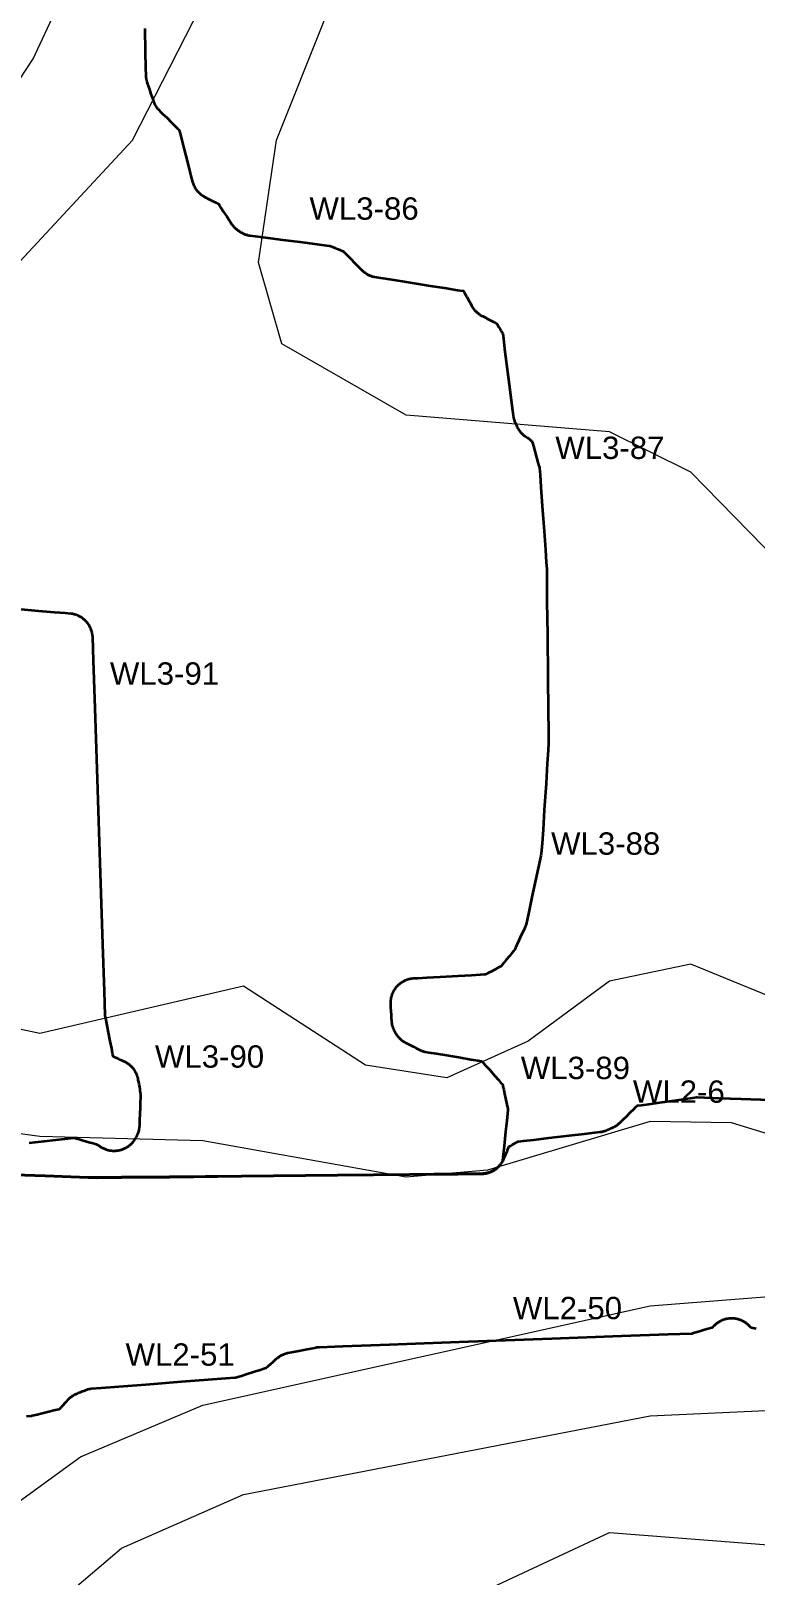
# Model space of a CAD drawing. Extents: x 6810325 to 6812275, y 1878569 to 1880689.
# Drawn here: x 6810971.6 to 6811030, y 1879160.1 to 1879284.6 of the extents above; entities that cross this region are included whole.
import ezdxf
from ezdxf.enums import TextEntityAlignment as Align

# ---------------------------------------------------------------- set-up
doc = ezdxf.new("R2010")
doc.units = 21
doc.header["$LTSCALE"] = 10
doc.header["$MEASUREMENT"] = 0
for name, color, linetype, lineweight in [('TOPO-CONTOUR-MINOR', 36, 'CONTINUOUS', 13), ('WETL-FLAG', 2, 'CONTINUOUS', 13), ('WETL-FLAG-ID', 8, 'CONTINUOUS', 13), ('WETL-WETLAND-SWALE', 82, 'CONTINUOUS', 35)]:
    doc.layers.add(name, color=color, linetype=linetype, lineweight=lineweight)
doc.styles.add('LABEL', font='arial.ttf')

msp = doc.modelspace()

# ---------------------------------------------------------------- linework, layer by layer
at = {"layer": 'TOPO-CONTOUR-MINOR'}
for points, elevation in [([(6811168.58, 1879190.47), (6811126.49, 1879198.19), (6811096.97, 1879200.76), (6811083.84, 1879200.47), (6811070.72, 1879202.59), (6811054.31, 1879199.72), (6811047.75, 1879199.94), (6811024.79, 1879209.35), (6811018.23, 1879207.99), (6811011.66, 1879203.16), (6811005.1, 1879200.2), (6810998.54, 1879201.21), (6810988.7, 1879207.57), (6810972.29, 1879203.76), (6810955.89, 1879207.25), (6810953.11, 1879210.16), (6810952.61, 1879212.89), (6810953.32, 1879226.56), (6810958.76, 1879246.25), (6810967.54, 1879262.65), (6810979.76, 1879275.78), (6810999.87, 1879315.15)], 193), ([(6811169.14, 1879197.74), (6811123.21, 1879208.1), (6811110.09, 1879207.24), (6811096.97, 1879209.84), (6811087.12, 1879209.45), (6811077.28, 1879213.54), (6811074, 1879213.64), (6811060.88, 1879209.87), (6811050.08, 1879210.16), (6811046.2, 1879213.44), (6811044.79, 1879216.72), (6811043.42, 1879226.56), (6811041.19, 1879232.23), (6811024.79, 1879249.03), (6811018.23, 1879252.27), (6811001.82, 1879253.61), (6810991.81, 1879259.37), (6810989.92, 1879265.93), (6810991.38, 1879275.78), (6810999.21, 1879295.46)], 194), ([(6811058.65, 1879187.19), (6811028.07, 1879196.57), (6811021.51, 1879196.67), (6811008.38, 1879192.74), (6811001.82, 1879192.19), (6810985.42, 1879195.11), (6810972.29, 1879195.45), (6810955.89, 1879197.69), (6810949.33, 1879200.03), (6810944.75, 1879203.6), (6810942.41, 1879206.88), (6810940.74, 1879213.44), (6810942.6, 1879223.28), (6810951.05, 1879246.25), (6810958.79, 1879262.65), (6810971.74, 1879282.34), (6810975.57, 1879290.56)], 192), ([(6810896.83, 1879170.84), (6810926.36, 1879175.24), (6810932.92, 1879174.63), (6810939.49, 1879172.23), (6810952.61, 1879161.95), (6810959.17, 1879159.12), (6810962.45, 1879160.12), (6810975.57, 1879169.63), (6810985.42, 1879173.79), (6811021.51, 1879181.8), (6811048.15, 1879183.91)], 192), ([(6810897.61, 1879160.95), (6810906.68, 1879163.1), (6810929.64, 1879165.12), (6810934.73, 1879164.23), (6810939.49, 1879161.59), (6810945.33, 1879154.38), (6810952.61, 1879134.84), (6810955.89, 1879131.26), (6810959.17, 1879132.32), (6810968.64, 1879151.1), (6810973.48, 1879157.67), (6810978.86, 1879162.28), (6810988.7, 1879166.6), (6811021.51, 1879172.95), (6811047.75, 1879174.15), (6811064.16, 1879173.41), (6811083.84, 1879171.41), (6811103.53, 1879166.81), (6811126.49, 1879163.99), (6811139.62, 1879164.02), (6811159.3, 1879167.04)], 193), ([(6811001.82, 1879155.87), (6811018.23, 1879163.52), (6811031.35, 1879162.5), (6811051.03, 1879166.16), (6811070.72, 1879162.73), (6811087.12, 1879162.01), (6811103.53, 1879156.94)], 194)]:
    msp.add_lwpolyline(points, dxfattribs=dict(at, elevation=elevation))
at = {"layer": 'WETL-FLAG'}
for p in [(6810992.83, 1879267.64), (6811012.65, 1879248.35), (6810976.74, 1879230.15), (6811012.31, 1879216.44), (6810980.37, 1879199.27), (6811009.87, 1879198.35), (6811018.91, 1879196.44), (6811009.23, 1879178.99), (6810978, 1879175.24)]:
    msp.add_point(p, dxfattribs=at)
at = {"layer": 'WETL-WETLAND-SWALE'}
for points in [[(6810980.76, 1879284.8), (6810980.79, 1879282.92), (6810980.82, 1879281.64), (6810980.83, 1879280.98), (6810980.83, 1879280.93), (6810980.84, 1879280.87), (6810980.84, 1879280.82), (6810980.85, 1879280.77), (6810980.86, 1879280.72), (6810980.87, 1879280.67), (6810980.88, 1879280.61), (6810980.9, 1879280.56), (6810980.91, 1879280.51), (6810980.95, 1879280.38), (6810981.02, 1879280.17), (6810981.12, 1879279.88), (6810981.25, 1879279.51), (6810981.35, 1879279.23), (6810981.42, 1879279.02), (6810981.46, 1879278.9), (6810981.48, 1879278.85), (6810981.5, 1879278.81), (6810981.52, 1879278.77), (6810981.54, 1879278.73), (6810981.56, 1879278.68), (6810981.58, 1879278.64), (6810981.6, 1879278.6), (6810981.63, 1879278.56), (6810981.65, 1879278.53), (6810981.68, 1879278.49), (6810981.7, 1879278.45), (6810981.73, 1879278.41), (6810981.76, 1879278.38), (6810981.79, 1879278.34), (6810981.82, 1879278.3), (6810981.85, 1879278.27), (6810981.88, 1879278.24), (6810982, 1879278.11), (6810982.21, 1879277.9), (6810982.52, 1879277.61), (6810982.91, 1879277.22), (6810983.2, 1879276.93), (6810983.4, 1879276.73), (6810983.51, 1879276.63), (6810983.52, 1879276.62), (6810983.52, 1879276.61), (6810983.53, 1879276.6), (6810983.53, 1879276.59), (6810983.53, 1879276.58), (6810983.6, 1879276.32), (6810983.73, 1879275.8), (6810983.93, 1879275.03), (6810984.19, 1879274.01), (6810984.39, 1879273.23), (6810984.53, 1879272.7), (6810984.61, 1879272.41), (6810984.62, 1879272.36), (6810984.64, 1879272.32), (6810984.65, 1879272.27), (6810984.67, 1879272.23), (6810984.69, 1879272.19), (6810984.71, 1879272.14), (6810984.73, 1879272.1), (6810984.75, 1879272.06), (6810984.77, 1879272.01), (6810984.79, 1879271.97), (6810984.82, 1879271.93), (6810984.84, 1879271.89), (6810984.87, 1879271.85), (6810984.9, 1879271.81), (6810984.92, 1879271.78), (6810984.95, 1879271.74), (6810984.98, 1879271.7), (6810985.01, 1879271.66), (6810985.05, 1879271.63), (6810985.08, 1879271.59), (6810985.11, 1879271.56), (6810985.15, 1879271.53), (6810985.18, 1879271.49), (6810985.22, 1879271.46), (6810985.25, 1879271.43), (6810985.29, 1879271.4), (6810985.33, 1879271.37), (6810985.37, 1879271.35), (6810985.41, 1879271.32), (6810985.45, 1879271.29), (6810985.49, 1879271.27), (6810985.53, 1879271.24), (6810985.57, 1879271.22), (6810985.66, 1879271.17), (6810985.81, 1879271.09), (6810986.02, 1879270.99), (6810986.28, 1879270.86), (6810986.47, 1879270.76), (6810986.61, 1879270.7), (6810986.68, 1879270.66), (6810986.69, 1879270.65), (6810986.7, 1879270.65), (6810986.71, 1879270.64), (6810986.72, 1879270.63), (6810986.73, 1879270.62), (6810986.8, 1879270.51), (6810986.92, 1879270.32), (6810987.11, 1879270.02), (6810987.36, 1879269.64), (6810987.56, 1879269.34), (6810987.7, 1879269.13), (6810987.78, 1879269), (6810987.82, 1879268.95), (6810987.85, 1879268.91), (6810987.88, 1879268.87), (6810987.92, 1879268.83), (6810987.95, 1879268.79), (6810987.99, 1879268.75), (6810988.03, 1879268.71), (6810988.07, 1879268.68), (6810988.11, 1879268.64), (6810988.15, 1879268.61), (6810988.19, 1879268.57), (6810988.23, 1879268.54), (6810988.28, 1879268.51), (6810988.32, 1879268.48), (6810988.36, 1879268.45), (6810988.39, 1879268.43), (6810988.43, 1879268.41), (6810988.46, 1879268.39), (6810988.5, 1879268.36), (6810988.55, 1879268.34), (6810988.59, 1879268.31), (6810988.64, 1879268.29), (6810988.69, 1879268.26), (6810988.74, 1879268.24), (6810988.79, 1879268.22), (6810988.84, 1879268.2), (6810988.9, 1879268.18), (6810988.95, 1879268.16), (6810989, 1879268.15), (6810989.05, 1879268.13), (6810989.11, 1879268.12), (6810989.16, 1879268.11), (6810989.22, 1879268.1), (6810989.65, 1879268.04), (6810990.47, 1879267.94), (6810991.66, 1879267.78), (6810993.24, 1879267.59), (6810994.43, 1879267.44), (6810995.22, 1879267.34), (6810995.62, 1879267.28), (6810995.63, 1879267.28), (6810995.65, 1879267.28), (6810995.66, 1879267.28), (6810995.67, 1879267.27), (6810995.68, 1879267.27), (6810995.75, 1879267.24), (6810995.88, 1879267.19), (6810996.08, 1879267.11), (6810996.33, 1879267), (6810996.53, 1879266.92), (6810996.66, 1879266.86), (6810996.73, 1879266.83), (6810996.75, 1879266.83), (6810996.76, 1879266.82), (6810996.77, 1879266.82), (6810996.78, 1879266.81), (6810996.79, 1879266.8), (6810996.88, 1879266.7), (6810997.07, 1879266.52), (6810997.34, 1879266.24), (6810997.69, 1879265.88), (6810997.97, 1879265.59), (6810998.17, 1879265.4), (6810998.28, 1879265.28), (6810998.32, 1879265.25), (6810998.35, 1879265.22), (6810998.38, 1879265.19), (6810998.42, 1879265.16), (6810998.46, 1879265.14), (6810998.49, 1879265.11), (6810998.53, 1879265.08), (6810998.57, 1879265.06), (6810998.61, 1879265.03), (6810998.64, 1879265.01), (6810998.68, 1879264.99), (6810998.72, 1879264.96), (6810998.76, 1879264.94), (6810998.81, 1879264.92), (6810998.85, 1879264.9), (6810998.89, 1879264.89), (6810998.93, 1879264.87), (6810998.97, 1879264.85), (6810999.02, 1879264.84), (6810999.06, 1879264.82), (6810999.1, 1879264.81), (6810999.15, 1879264.8), (6810999.19, 1879264.79), (6810999.24, 1879264.78), (6810999.28, 1879264.77), (6810999.75, 1879264.69), (6811000.66, 1879264.55), (6811001.99, 1879264.34), (6811003.75, 1879264.06), (6811005.08, 1879263.85), (6811005.97, 1879263.71), (6811006.41, 1879263.64), (6811006.43, 1879263.64), (6811006.44, 1879263.64), (6811006.45, 1879263.63), (6811006.45, 1879263.62), (6811006.46, 1879263.61), (6811006.51, 1879263.53), (6811006.59, 1879263.38), (6811006.71, 1879263.16), (6811006.87, 1879262.87), (6811007, 1879262.64), (6811007.09, 1879262.47), (6811007.15, 1879262.36), (6811007.18, 1879262.32), (6811007.2, 1879262.28), (6811007.23, 1879262.24), (6811007.26, 1879262.2), (6811007.29, 1879262.16), (6811007.32, 1879262.12), (6811007.36, 1879262.08), (6811007.39, 1879262.04), (6811007.42, 1879262.01), (6811007.46, 1879261.97), (6811007.49, 1879261.94), (6811007.53, 1879261.9), (6811007.57, 1879261.87), (6811007.61, 1879261.84), (6811007.65, 1879261.81), (6811007.69, 1879261.78), (6811007.73, 1879261.75), (6811007.77, 1879261.72), (6811007.81, 1879261.69), (6811007.85, 1879261.67), (6811007.9, 1879261.64), (6811008, 1879261.59), (6811008.16, 1879261.51), (6811008.37, 1879261.4), (6811008.65, 1879261.26), (6811008.86, 1879261.15), (6811009, 1879261.08), (6811009.08, 1879261.04), (6811009.09, 1879261.04), (6811009.1, 1879261.03), (6811009.11, 1879261.02), (6811009.12, 1879261.01), (6811009.12, 1879261), (6811009.16, 1879260.95), (6811009.21, 1879260.86), (6811009.3, 1879260.72), (6811009.41, 1879260.55), (6811009.49, 1879260.42), (6811009.55, 1879260.32), (6811009.58, 1879260.27), (6811009.59, 1879260.26), (6811009.59, 1879260.25), (6811009.6, 1879260.24), (6811009.6, 1879260.22), (6811009.61, 1879260.21), (6811009.66, 1879259.79), (6811009.76, 1879258.96), (6811009.92, 1879257.73), (6811010.13, 1879256.08), (6811010.29, 1879254.84), (6811010.4, 1879254), (6811010.45, 1879253.56), (6811010.46, 1879253.51), (6811010.47, 1879253.47), (6811010.48, 1879253.43), (6811010.49, 1879253.38), (6811010.5, 1879253.34), (6811010.51, 1879253.3), (6811010.53, 1879253.26), (6811010.54, 1879253.21), (6811010.55, 1879253.17), (6811010.57, 1879253.12), (6811010.6, 1879253.06), (6811010.63, 1879252.99), (6811010.66, 1879252.92), (6811010.69, 1879252.85), (6811010.71, 1879252.79), (6811010.74, 1879252.74), (6811010.76, 1879252.69), (6811010.78, 1879252.65), (6811010.8, 1879252.61), (6811010.82, 1879252.56), (6811010.85, 1879252.52), (6811010.87, 1879252.48), (6811010.9, 1879252.44), (6811010.93, 1879252.4), (6811010.95, 1879252.37), (6811010.98, 1879252.33), (6811011.01, 1879252.29), (6811011.04, 1879252.25), (6811011.08, 1879252.22), (6811011.11, 1879252.18), (6811011.14, 1879252.15), (6811011.18, 1879252.12), (6811011.21, 1879252.08), (6811011.25, 1879252.05), (6811011.28, 1879252.02), (6811011.32, 1879251.99), (6811011.36, 1879251.96), (6811011.42, 1879251.92), (6811011.5, 1879251.86), (6811011.6, 1879251.79), (6811011.73, 1879251.7), (6811011.82, 1879251.64), (6811011.89, 1879251.59), (6811011.93, 1879251.56), (6811011.94, 1879251.56), (6811011.94, 1879251.55), (6811011.95, 1879251.54), (6811011.96, 1879251.53), (6811011.96, 1879251.52), (6811012, 1879251.38), (6811012.08, 1879251.11), (6811012.19, 1879250.72), (6811012.34, 1879250.2), (6811012.45, 1879249.81), (6811012.53, 1879249.54), (6811012.57, 1879249.4), (6811012.57, 1879249.39), (6811012.57, 1879249.38), (6811012.58, 1879249.37), (6811012.58, 1879249.35), (6811012.58, 1879249.34), (6811012.62, 1879248.82), (6811012.69, 1879247.81), (6811012.8, 1879246.29), (6811012.94, 1879244.27), (6811013.05, 1879242.75), (6811013.12, 1879241.74), (6811013.16, 1879241.22), (6811013.16, 1879241.21), (6811013.17, 1879240.32), (6811013.18, 1879238.57), (6811013.21, 1879235.94), (6811013.25, 1879232.45), (6811013.27, 1879229.83), (6811013.29, 1879228.07), (6811013.3, 1879227.19), (6811013.3, 1879227.17), (6811013.27, 1879226.62), (6811013.2, 1879225.54), (6811013.1, 1879223.93), (6811012.96, 1879221.8), (6811012.86, 1879220.18), (6811012.79, 1879219.1), (6811012.75, 1879218.53), (6811012.75, 1879218.5), (6811012.67, 1879218.1), (6811012.51, 1879217.35), (6811012.27, 1879216.24), (6811011.96, 1879214.77), (6811011.73, 1879213.67), (6811011.57, 1879212.93), (6811011.49, 1879212.55), (6811011.49, 1879212.54), (6811011.48, 1879212.52), (6811011.48, 1879212.51), (6811011.47, 1879212.5), (6811011.47, 1879212.49), (6811011.41, 1879212.36), (6811011.3, 1879212.11), (6811011.13, 1879211.75), (6811010.92, 1879211.27), (6811010.75, 1879210.91), (6811010.64, 1879210.67), (6811010.58, 1879210.54), (6811010.58, 1879210.53), (6811010.57, 1879210.52), (6811010.57, 1879210.51), (6811010.56, 1879210.51), (6811010.56, 1879210.5), (6811010.49, 1879210.41), (6811010.35, 1879210.25), (6811010.16, 1879210.01), (6811009.9, 1879209.7), (6811009.71, 1879209.46), (6811009.57, 1879209.29), (6811009.5, 1879209.21), (6811009.49, 1879209.2), (6811009.48, 1879209.19), (6811009.47, 1879209.18), (6811009.46, 1879209.18), (6811009.45, 1879209.17), (6811009.37, 1879209.13), (6811009.22, 1879209.05), (6811008.99, 1879208.93), (6811008.7, 1879208.77), (6811008.47, 1879208.66), (6811008.32, 1879208.58), (6811008.24, 1879208.53), (6811008.23, 1879208.53), (6811008.21, 1879208.52), (6811008.2, 1879208.52), (6811008.19, 1879208.52), (6811008.17, 1879208.52), (6811007.81, 1879208.49), (6811007.09, 1879208.45), (6811006.01, 1879208.39), (6811004.58, 1879208.32), (6811003.5, 1879208.26), (6811002.76, 1879208.21), (6811002.36, 1879208.19), (6811002.31, 1879208.18), (6811002.26, 1879208.18), (6811002.21, 1879208.17), (6811002.17, 1879208.16), (6811002.12, 1879208.15), (6811002.07, 1879208.14), (6811002.02, 1879208.13), (6811001.97, 1879208.11), (6811001.93, 1879208.1), (6811001.88, 1879208.08), (6811001.83, 1879208.07), (6811001.79, 1879208.05), (6811001.74, 1879208.03), (6811001.7, 1879208.01), (6811001.65, 1879207.99), (6811001.61, 1879207.97), (6811001.56, 1879207.94), (6811001.52, 1879207.92), (6811001.48, 1879207.89), (6811001.44, 1879207.86), (6811001.4, 1879207.84), (6811001.36, 1879207.81), (6811001.32, 1879207.78), (6811001.28, 1879207.75), (6811001.24, 1879207.71), (6811001.2, 1879207.68), (6811001.17, 1879207.65), (6811001.13, 1879207.61), (6811001.1, 1879207.58), (6811001.06, 1879207.54), (6811001.03, 1879207.5), (6811001, 1879207.47), (6811000.97, 1879207.43), (6811000.94, 1879207.39), (6811000.91, 1879207.35), (6811000.88, 1879207.31), (6811000.86, 1879207.27), (6811000.83, 1879207.22), (6811000.81, 1879207.18), (6811000.78, 1879207.14), (6811000.76, 1879207.09), (6811000.74, 1879207.05), (6811000.72, 1879207), (6811000.7, 1879206.96), (6811000.68, 1879206.91), (6811000.66, 1879206.87), (6811000.65, 1879206.82), (6811000.63, 1879206.77), (6811000.62, 1879206.73), (6811000.61, 1879206.68), (6811000.59, 1879206.63), (6811000.58, 1879206.58), (6811000.58, 1879206.53), (6811000.57, 1879206.48), (6811000.56, 1879206.43), (6811000.56, 1879206.39), (6811000.55, 1879206.34), (6811000.55, 1879206.29), (6811000.55, 1879206.24), (6811000.55, 1879206.19), (6811000.55, 1879206.14), (6811000.55, 1879206.02), (6811000.57, 1879205.83), (6811000.58, 1879205.58), (6811000.61, 1879205.25), (6811000.62, 1879205), (6811000.64, 1879204.81), (6811000.65, 1879204.69), (6811000.65, 1879204.65), (6811000.66, 1879204.6), (6811000.67, 1879204.56), (6811000.68, 1879204.51), (6811000.68, 1879204.46), (6811000.7, 1879204.42), (6811000.71, 1879204.37), (6811000.72, 1879204.33), (6811000.73, 1879204.28), (6811000.75, 1879204.24), (6811000.77, 1879204.2), (6811000.78, 1879204.15), (6811000.8, 1879204.11), (6811000.82, 1879204.07), (6811000.84, 1879204.02), (6811000.86, 1879203.98), (6811000.88, 1879203.94), (6811000.9, 1879203.9), (6811000.92, 1879203.87), (6811000.94, 1879203.84), (6811000.95, 1879203.82), (6811000.97, 1879203.79), (6811000.99, 1879203.76), (6811001.01, 1879203.72), (6811001.04, 1879203.68), (6811001.06, 1879203.64), (6811001.09, 1879203.61), (6811001.12, 1879203.57), (6811001.15, 1879203.53), (6811001.18, 1879203.5), (6811001.21, 1879203.46), (6811001.24, 1879203.43), (6811001.27, 1879203.4), (6811001.31, 1879203.36), (6811001.34, 1879203.33), (6811001.37, 1879203.3), (6811001.41, 1879203.27), (6811001.45, 1879203.24), (6811001.48, 1879203.21), (6811001.52, 1879203.18), (6811001.56, 1879203.16), (6811001.6, 1879203.13), (6811001.64, 1879203.11), (6811001.67, 1879203.08), (6811001.72, 1879203.06), (6811001.81, 1879203.01), (6811001.96, 1879202.93), (6811002.17, 1879202.82), (6811002.43, 1879202.68), (6811002.64, 1879202.58), (6811002.8, 1879202.5), (6811002.9, 1879202.45), (6811002.95, 1879202.43), (6811003, 1879202.4), (6811003.05, 1879202.39), (6811003.09, 1879202.37), (6811003.14, 1879202.35), (6811003.19, 1879202.34), (6811003.24, 1879202.32), (6811003.29, 1879202.31), (6811003.35, 1879202.3), (6811003.66, 1879202.24), (6811004.24, 1879202.15), (6811005.09, 1879202.01), (6811006.2, 1879201.82), (6811007.04, 1879201.68), (6811007.6, 1879201.59), (6811007.89, 1879201.54), (6811007.9, 1879201.54), (6811007.91, 1879201.54), (6811007.92, 1879201.53), (6811007.93, 1879201.52), (6811007.94, 1879201.52), (6811008.04, 1879201.4), (6811008.25, 1879201.17), (6811008.56, 1879200.83), (6811008.96, 1879200.37), (6811009.26, 1879200.03), (6811009.47, 1879199.8), (6811009.58, 1879199.68), (6811009.59, 1879199.67), (6811009.59, 1879199.66), (6811009.6, 1879199.65), (6811009.6, 1879199.64), (6811009.61, 1879199.63), (6811009.63, 1879199.5), (6811009.69, 1879199.25), (6811009.76, 1879198.89), (6811009.86, 1879198.42), (6811009.94, 1879198.05), (6811009.99, 1879197.81), (6811010.01, 1879197.68), (6811010.02, 1879197.67), (6811010.02, 1879197.66), (6811010.02, 1879197.64), (6811010.02, 1879197.63), (6811010.02, 1879197.62), (6811009.99, 1879197.32), (6811009.93, 1879196.73), (6811009.84, 1879195.86), (6811009.72, 1879194.69), (6811009.63, 1879193.82), (6811009.59, 1879193.46), (6811009.59, 1879193.45), (6811009.56, 1879193.41), (6811009.54, 1879193.37), (6811009.51, 1879193.33), (6811009.48, 1879193.29), (6811009.46, 1879193.25), (6811009.43, 1879193.21), (6811009.4, 1879193.17), (6811009.36, 1879193.14), (6811009.33, 1879193.1), (6811009.3, 1879193.06), (6811009.26, 1879193.03), (6811009.23, 1879193), (6811009.19, 1879192.96), (6811009.16, 1879192.93), (6811009.12, 1879192.9), (6811009.08, 1879192.87), (6811009.04, 1879192.84), (6811009, 1879192.82), (6811008.96, 1879192.79), (6811008.92, 1879192.76), (6811008.88, 1879192.74), (6811008.84, 1879192.71), (6811008.8, 1879192.69), (6811008.75, 1879192.67), (6811008.71, 1879192.65), (6811008.67, 1879192.63), (6811008.62, 1879192.61), (6811008.58, 1879192.59), (6811008.53, 1879192.57), (6811008.49, 1879192.56), (6811008.44, 1879192.54), (6811008.39, 1879192.53), (6811008.35, 1879192.52), (6811008.3, 1879192.51), (6811008.25, 1879192.5), (6811008.21, 1879192.49), (6811008.16, 1879192.48), (6811008.11, 1879192.48), (6811008.06, 1879192.47), (6811008.01, 1879192.47), (6811007.97, 1879192.46), (6811006, 1879192.44), (6811002.1, 1879192.4), (6810996.29, 1879192.34), (6810988.55, 1879192.26), (6810982.74, 1879192.2), (6810978.86, 1879192.17), (6810976.91, 1879192.15), (6810976.89, 1879192.15), (6810975.49, 1879192.19), (6810972.73, 1879192.29), (6810968.59, 1879192.43)], [(6810971.43, 1879194.95), (6810971.91, 1879195.01), (6810972.63, 1879195.09), (6810973.59, 1879195.19), (6810974.3, 1879195.27), (6810974.79, 1879195.32), (6810975.03, 1879195.35), (6810975.05, 1879195.35), (6810975.06, 1879195.35), (6810975.07, 1879195.35), (6810975.08, 1879195.35), (6810975.09, 1879195.34), (6810975.22, 1879195.31), (6810975.45, 1879195.24), (6810975.79, 1879195.14), (6810976.25, 1879195.01), (6810976.59, 1879194.91), (6810976.82, 1879194.84), (6810976.94, 1879194.8), (6810976.95, 1879194.8), (6810976.96, 1879194.8), (6810976.97, 1879194.79), (6810976.97, 1879194.79), (6810976.97, 1879194.79), (6810976.98, 1879194.78), (6810977, 1879194.77), (6810977.03, 1879194.75), (6810977.06, 1879194.72), (6810977.1, 1879194.69), (6810977.14, 1879194.66), (6810977.18, 1879194.64), (6810977.22, 1879194.61), (6810977.26, 1879194.59), (6810977.3, 1879194.56), (6810977.35, 1879194.54), (6810977.39, 1879194.52), (6810977.43, 1879194.5), (6810977.48, 1879194.48), (6810977.52, 1879194.46), (6810977.57, 1879194.44), (6810977.61, 1879194.42), (6810977.66, 1879194.41), (6810977.7, 1879194.39), (6810977.75, 1879194.38), (6810977.8, 1879194.37), (6810977.84, 1879194.36), (6810977.89, 1879194.35), (6810977.94, 1879194.34), (6810977.99, 1879194.33), (6810978.04, 1879194.32), (6810978.08, 1879194.32), (6810978.13, 1879194.31), (6810978.18, 1879194.31), (6810978.23, 1879194.31), (6810978.28, 1879194.31), (6810978.33, 1879194.31), (6810978.37, 1879194.31), (6810978.42, 1879194.31), (6810978.47, 1879194.32), (6810978.52, 1879194.32), (6810978.57, 1879194.33), (6810978.61, 1879194.34), (6810978.66, 1879194.35), (6810978.71, 1879194.36), (6810978.76, 1879194.37), (6810978.8, 1879194.38), (6810978.85, 1879194.39), (6810978.9, 1879194.41), (6810978.94, 1879194.42), (6810978.99, 1879194.44), (6810979.03, 1879194.46), (6810979.08, 1879194.48), (6810979.12, 1879194.5), (6810979.16, 1879194.52), (6810979.21, 1879194.54), (6810979.25, 1879194.56), (6810979.29, 1879194.59), (6810979.33, 1879194.61), (6810979.37, 1879194.64), (6810979.41, 1879194.66), (6810979.45, 1879194.69), (6810979.49, 1879194.72), (6810979.53, 1879194.75), (6810979.57, 1879194.78), (6810979.6, 1879194.81), (6810979.64, 1879194.85), (6810979.68, 1879194.88), (6810979.71, 1879194.91), (6810979.74, 1879194.95), (6810979.78, 1879194.98), (6810979.81, 1879195.02), (6810979.84, 1879195.06), (6810979.87, 1879195.1), (6810979.9, 1879195.14), (6810979.92, 1879195.18), (6810979.95, 1879195.22), (6810979.98, 1879195.26), (6810980, 1879195.3), (6810980.03, 1879195.34), (6810980.05, 1879195.38), (6810980.07, 1879195.42), (6810980.09, 1879195.46), (6810980.11, 1879195.5), (6810980.13, 1879195.54), (6810980.15, 1879195.58), (6810980.17, 1879195.63), (6810980.19, 1879195.67), (6810980.21, 1879195.72), (6810980.22, 1879195.77), (6810980.24, 1879195.81), (6810980.26, 1879195.86), (6810980.27, 1879195.91), (6810980.29, 1879195.96), (6810980.3, 1879196.01), (6810980.31, 1879196.06), (6810980.32, 1879196.11), (6810980.33, 1879196.16), (6810980.33, 1879196.21), (6810980.34, 1879196.26), (6810980.34, 1879196.32), (6810980.35, 1879196.5), (6810980.36, 1879196.81), (6810980.38, 1879197.25), (6810980.4, 1879197.82), (6810980.41, 1879198.26), (6810980.42, 1879198.58), (6810980.43, 1879198.76), (6810980.43, 1879198.81), (6810980.42, 1879198.86), (6810980.42, 1879198.92), (6810980.41, 1879198.97), (6810980.41, 1879199.02), (6810980.39, 1879199.12), (6810980.37, 1879199.26), (6810980.34, 1879199.45), (6810980.29, 1879199.68), (6810980.26, 1879199.87), (6810980.23, 1879200.01), (6810980.22, 1879200.1), (6810980.21, 1879200.15), (6810980.19, 1879200.2), (6810980.18, 1879200.24), (6810980.17, 1879200.29), (6810980.15, 1879200.34), (6810980.13, 1879200.38), (6810980.12, 1879200.43), (6810980.1, 1879200.47), (6810980.08, 1879200.52), (6810980.06, 1879200.56), (6810980.04, 1879200.6), (6810980.01, 1879200.65), (6810979.99, 1879200.69), (6810979.96, 1879200.73), (6810979.94, 1879200.77), (6810979.91, 1879200.81), (6810979.88, 1879200.85), (6810979.86, 1879200.89), (6810979.83, 1879200.93), (6810979.79, 1879200.97), (6810979.76, 1879201), (6810979.73, 1879201.04), (6810979.7, 1879201.07), (6810979.66, 1879201.11), (6810979.63, 1879201.14), (6810979.59, 1879201.17), (6810979.56, 1879201.21), (6810979.52, 1879201.24), (6810979.48, 1879201.27), (6810979.44, 1879201.3), (6810979.4, 1879201.32), (6810979.36, 1879201.35), (6810979.32, 1879201.38), (6810979.28, 1879201.4), (6810979.24, 1879201.43), (6810979.2, 1879201.45), (6810979.15, 1879201.47), (6810979.07, 1879201.51), (6810978.94, 1879201.57), (6810978.77, 1879201.65), (6810978.57, 1879201.74), (6810978.41, 1879201.81), (6810978.3, 1879201.86), (6810978.24, 1879201.89), (6810978.23, 1879201.9), (6810978.22, 1879201.9), (6810978.21, 1879201.91), (6810978.21, 1879201.92), (6810978.2, 1879201.93), (6810978.16, 1879202.14), (6810978.08, 1879202.55), (6810977.96, 1879203.16), (6810977.8, 1879203.97), (6810977.68, 1879204.58), (6810977.6, 1879204.99), (6810977.56, 1879205.2), (6810977.56, 1879205.21), (6810977.56, 1879205.22), (6810977.56, 1879205.23), (6810977.56, 1879205.24), (6810977.56, 1879205.25), (6810977.5, 1879207.16), (6810977.37, 1879210.97), (6810977.18, 1879216.68), (6810976.93, 1879224.28), (6810976.74, 1879230), (6810976.62, 1879233.83), (6810976.55, 1879235.76), (6810976.55, 1879235.81), (6810976.54, 1879235.86), (6810976.53, 1879235.91), (6810976.53, 1879235.96), (6810976.52, 1879236), (6810976.51, 1879236.05), (6810976.5, 1879236.1), (6810976.49, 1879236.15), (6810976.47, 1879236.19), (6810976.46, 1879236.24), (6810976.44, 1879236.29), (6810976.43, 1879236.33), (6810976.41, 1879236.38), (6810976.39, 1879236.42), (6810976.37, 1879236.46), (6810976.35, 1879236.51), (6810976.33, 1879236.55), (6810976.3, 1879236.59), (6810976.28, 1879236.64), (6810976.26, 1879236.68), (6810976.23, 1879236.72), (6810976.2, 1879236.76), (6810976.17, 1879236.8), (6810976.15, 1879236.84), (6810976.12, 1879236.88), (6810976.08, 1879236.91), (6810976.05, 1879236.95), (6810976.02, 1879236.99), (6810975.99, 1879237.02), (6810975.95, 1879237.06), (6810975.92, 1879237.09), (6810975.88, 1879237.12), (6810975.85, 1879237.15), (6810975.81, 1879237.18), (6810975.77, 1879237.21), (6810975.73, 1879237.24), (6810975.69, 1879237.27), (6810975.65, 1879237.3), (6810975.61, 1879237.32), (6810975.57, 1879237.35), (6810975.53, 1879237.37), (6810975.48, 1879237.4), (6810975.44, 1879237.42), (6810975.4, 1879237.44), (6810975.35, 1879237.46), (6810975.31, 1879237.48), (6810975.26, 1879237.5), (6810975.22, 1879237.51), (6810975.17, 1879237.53), (6810975.13, 1879237.54), (6810975.08, 1879237.55), (6810975.03, 1879237.57), (6810974.98, 1879237.58), (6810974.94, 1879237.59), (6810974.89, 1879237.6), (6810974.84, 1879237.6), (6810974.79, 1879237.61), (6810974.33, 1879237.65), (6810973.46, 1879237.72), (6810972.18, 1879237.83), (6810970.49, 1879237.97)], [(6810968.59, 1879192.42), (6810972.73, 1879192.28), (6810975.49, 1879192.18), (6810976.89, 1879192.14), (6810976.91, 1879192.14), (6810978.86, 1879192.16), (6810982.74, 1879192.19), (6810988.55, 1879192.25), (6810996.29, 1879192.33), (6811002.1, 1879192.39), (6811006, 1879192.43), (6811007.97, 1879192.45), (6811008.01, 1879192.46), (6811008.06, 1879192.46), (6811008.11, 1879192.47), (6811008.16, 1879192.47), (6811008.21, 1879192.48), (6811008.25, 1879192.49), (6811008.3, 1879192.5), (6811008.35, 1879192.51), (6811008.4, 1879192.52), (6811008.44, 1879192.54), (6811008.49, 1879192.55), (6811008.54, 1879192.57), (6811008.58, 1879192.58), (6811008.63, 1879192.6), (6811008.67, 1879192.62), (6811008.72, 1879192.64), (6811008.76, 1879192.66), (6811008.8, 1879192.68), (6811008.84, 1879192.7), (6811008.89, 1879192.73), (6811008.93, 1879192.75), (6811008.97, 1879192.78), (6811009.01, 1879192.81), (6811009.05, 1879192.84), (6811009.09, 1879192.86), (6811009.13, 1879192.89), (6811009.16, 1879192.93), (6811009.2, 1879192.96), (6811009.24, 1879192.99), (6811009.27, 1879193.02), (6811009.31, 1879193.06), (6811009.34, 1879193.09), (6811009.37, 1879193.13), (6811009.4, 1879193.17), (6811009.43, 1879193.2), (6811009.46, 1879193.24), (6811009.49, 1879193.28), (6811009.52, 1879193.32), (6811009.55, 1879193.36), (6811009.57, 1879193.4), (6811009.6, 1879193.44), (6811009.62, 1879193.49), (6811009.65, 1879193.53), (6811009.67, 1879193.57), (6811009.69, 1879193.62), (6811009.73, 1879193.71), (6811009.79, 1879193.84), (6811009.86, 1879194.03), (6811009.96, 1879194.26), (6811010.03, 1879194.44), (6811010.08, 1879194.56), (6811010.11, 1879194.62), (6811010.12, 1879194.64), (6811010.12, 1879194.64), (6811010.13, 1879194.65), (6811010.14, 1879194.66), (6811010.15, 1879194.67), (6811010.2, 1879194.69), (6811010.28, 1879194.74), (6811010.4, 1879194.81), (6811010.56, 1879194.9), (6811010.69, 1879194.97), (6811010.77, 1879195.02), (6811010.82, 1879195.04), (6811010.83, 1879195.05), (6811010.84, 1879195.05), (6811010.85, 1879195.06), (6811010.87, 1879195.06), (6811010.88, 1879195.06), (6811011.29, 1879195.11), (6811012.11, 1879195.2), (6811013.34, 1879195.35), (6811014.97, 1879195.53), (6811016.2, 1879195.68), (6811017.03, 1879195.77), (6811017.47, 1879195.83), (6811017.52, 1879195.83), (6811017.56, 1879195.84), (6811017.61, 1879195.85), (6811017.65, 1879195.86), (6811017.7, 1879195.87), (6811017.74, 1879195.89), (6811017.79, 1879195.9), (6811017.83, 1879195.91), (6811017.87, 1879195.93), (6811017.94, 1879195.95), (6811018.02, 1879195.99), (6811018.12, 1879196.03), (6811018.24, 1879196.08), (6811018.34, 1879196.12), (6811018.43, 1879196.16), (6811018.49, 1879196.18), (6811018.54, 1879196.2), (6811018.58, 1879196.23), (6811018.62, 1879196.25), (6811018.66, 1879196.27), (6811018.71, 1879196.3), (6811018.75, 1879196.32), (6811018.79, 1879196.35), (6811018.83, 1879196.38), (6811018.87, 1879196.41), (6811018.91, 1879196.44), (6811018.94, 1879196.47), (6811018.98, 1879196.5), (6811019.02, 1879196.53), (6811019.13, 1879196.64), (6811019.32, 1879196.82), (6811019.58, 1879197.08), (6811019.92, 1879197.42), (6811020.18, 1879197.67), (6811020.35, 1879197.84), (6811020.44, 1879197.93), (6811020.45, 1879197.94), (6811020.46, 1879197.95), (6811020.47, 1879197.95), (6811020.48, 1879197.95), (6811020.49, 1879197.96), (6811020.79, 1879198), (6811021.39, 1879198.08), (6811022.27, 1879198.21), (6811023.45, 1879198.37), (6811024.34, 1879198.5), (6811024.93, 1879198.58), (6811025.23, 1879198.62), (6811025.24, 1879198.62), (6811025.26, 1879198.62), (6811025.27, 1879198.63), (6811025.28, 1879198.63), (6811025.29, 1879198.63), (6811025.88, 1879198.61), (6811027.07, 1879198.56), (6811028.83, 1879198.5), (6811031.19, 1879198.42)], [(6811030.05, 1879179.95), (6811029.79, 1879180.01), (6811029.65, 1879180.04), (6811029.64, 1879180.05), (6811029.63, 1879180.05), (6811029.62, 1879180.06), (6811029.6, 1879180.08), (6811029.59, 1879180.09), (6811029.57, 1879180.11), (6811029.54, 1879180.14), (6811029.51, 1879180.17), (6811029.48, 1879180.21), (6811029.44, 1879180.24), (6811029.41, 1879180.27), (6811029.37, 1879180.31), (6811029.33, 1879180.34), (6811029.29, 1879180.37), (6811029.25, 1879180.4), (6811029.22, 1879180.43), (6811029.17, 1879180.46), (6811029.13, 1879180.48), (6811029.09, 1879180.51), (6811029.05, 1879180.53), (6811029.01, 1879180.56), (6811028.96, 1879180.58), (6811028.92, 1879180.6), (6811028.87, 1879180.62), (6811028.83, 1879180.64), (6811028.78, 1879180.66), (6811028.73, 1879180.68), (6811028.69, 1879180.69), (6811028.64, 1879180.71), (6811028.59, 1879180.72), (6811028.55, 1879180.73), (6811028.5, 1879180.74), (6811028.45, 1879180.75), (6811028.4, 1879180.76), (6811028.35, 1879180.77), (6811028.3, 1879180.78), (6811028.25, 1879180.78), (6811028.21, 1879180.79), (6811028.16, 1879180.79), (6811028.11, 1879180.79), (6811028.06, 1879180.79), (6811028.01, 1879180.79), (6811027.96, 1879180.79), (6811027.91, 1879180.78), (6811027.86, 1879180.78), (6811027.81, 1879180.77), (6811027.76, 1879180.77), (6811027.72, 1879180.76), (6811027.67, 1879180.75), (6811027.62, 1879180.74), (6811027.57, 1879180.73), (6811027.52, 1879180.72), (6811027.48, 1879180.7), (6811027.43, 1879180.69), (6811027.38, 1879180.67), (6811027.34, 1879180.65), (6811027.29, 1879180.63), (6811027.25, 1879180.61), (6811027.2, 1879180.59), (6811027.16, 1879180.57), (6811027.11, 1879180.55), (6811027.07, 1879180.52), (6811027.03, 1879180.5), (6811026.99, 1879180.47), (6811026.94, 1879180.45), (6811026.9, 1879180.42), (6811026.86, 1879180.39), (6811026.83, 1879180.36), (6811026.79, 1879180.33), (6811026.75, 1879180.3), (6811026.71, 1879180.26), (6811026.68, 1879180.23), (6811026.64, 1879180.19), (6811026.61, 1879180.17), (6811026.59, 1879180.14), (6811026.58, 1879180.13), (6811026.57, 1879180.12), (6811026.56, 1879180.11), (6811026.55, 1879180.1), (6811026.54, 1879180.08), (6811026.53, 1879180.07), (6811026.52, 1879180.06), (6811026.5, 1879180.05), (6811026.49, 1879180.04), (6811026.48, 1879180.04), (6811026.37, 1879180.01), (6811026.17, 1879179.95), (6811025.87, 1879179.86), (6811025.47, 1879179.74), (6811025.18, 1879179.66), (6811024.97, 1879179.6), (6811024.87, 1879179.56), (6811024.86, 1879179.56), (6811024.85, 1879179.56), (6811024.84, 1879179.56), (6811024.83, 1879179.56), (6811024.82, 1879179.56), (6811022.94, 1879179.49), (6811019.19, 1879179.35), (6811013.57, 1879179.14), (6811006.09, 1879178.87), (6811000.47, 1879178.67), (6810996.71, 1879178.53), (6810994.81, 1879178.46), (6810994.77, 1879178.45), (6810994.73, 1879178.45), (6810994.69, 1879178.45), (6810994.66, 1879178.44), (6810994.62, 1879178.44), (6810994.45, 1879178.4), (6810994.15, 1879178.35), (6810993.72, 1879178.27), (6810993.16, 1879178.16), (6810992.73, 1879178.08), (6810992.43, 1879178.02), (6810992.25, 1879177.98), (6810992.21, 1879177.97), (6810992.16, 1879177.96), (6810992.12, 1879177.95), (6810992.08, 1879177.94), (6810992.03, 1879177.92), (6810991.99, 1879177.91), (6810991.95, 1879177.89), (6810991.91, 1879177.87), (6810991.86, 1879177.85), (6810991.82, 1879177.83), (6810991.78, 1879177.81), (6810991.74, 1879177.79), (6810991.7, 1879177.77), (6810991.66, 1879177.75), (6810991.62, 1879177.72), (6810991.59, 1879177.7), (6810991.55, 1879177.67), (6810991.51, 1879177.65), (6810991.48, 1879177.62), (6810991.44, 1879177.59), (6810991.4, 1879177.56), (6810991.33, 1879177.5), (6810991.21, 1879177.39), (6810991.06, 1879177.25), (6810990.86, 1879177.08), (6810990.71, 1879176.94), (6810990.61, 1879176.85), (6810990.55, 1879176.8), (6810990.54, 1879176.79), (6810990.53, 1879176.78), (6810990.52, 1879176.78), (6810990.51, 1879176.77), (6810990.5, 1879176.77), (6810990.34, 1879176.72), (6810990.04, 1879176.62), (6810989.59, 1879176.48), (6810989, 1879176.29), (6810988.55, 1879176.15), (6810988.25, 1879176.06), (6810988.09, 1879176.01), (6810988.08, 1879176.01), (6810988.06, 1879176), (6810988.05, 1879176), (6810988.03, 1879176), (6810988.02, 1879176), (6810987.29, 1879175.94), (6810985.85, 1879175.83), (6810983.7, 1879175.67), (6810980.84, 1879175.45), (6810978.67, 1879175.29), (6810977.22, 1879175.18), (6810976.46, 1879175.12), (6810976.41, 1879175.11), (6810976.36, 1879175.1), (6810976.31, 1879175.09), (6810976.26, 1879175.08), (6810976.21, 1879175.07), (6810976.16, 1879175.06), (6810976.11, 1879175.05), (6810976.07, 1879175.03), (6810976.02, 1879175.01), (6810975.94, 1879174.99), (6810975.83, 1879174.94), (6810975.69, 1879174.89), (6810975.53, 1879174.82), (6810975.39, 1879174.77), (6810975.29, 1879174.72), (6810975.21, 1879174.69), (6810975.17, 1879174.67), (6810975.13, 1879174.66), (6810975.09, 1879174.64), (6810975.05, 1879174.61), (6810975.02, 1879174.59), (6810974.98, 1879174.57), (6810974.94, 1879174.55), (6810974.9, 1879174.52), (6810974.87, 1879174.5), (6810974.83, 1879174.47), (6810974.79, 1879174.44), (6810974.76, 1879174.42), (6810974.72, 1879174.39), (6810974.69, 1879174.36), (6810974.66, 1879174.33), (6810974.63, 1879174.3), (6810974.59, 1879174.27), (6810974.53, 1879174.2), (6810974.43, 1879174.09), (6810974.3, 1879173.95), (6810974.14, 1879173.77), (6810974.01, 1879173.63), (6810973.92, 1879173.54), (6810973.88, 1879173.49), (6810973.87, 1879173.48), (6810973.86, 1879173.47), (6810973.85, 1879173.47), (6810973.84, 1879173.46), (6810973.82, 1879173.46), (6810973.68, 1879173.42), (6810973.41, 1879173.36), (6810973.01, 1879173.26), (6810972.47, 1879173.13), (6810972.07, 1879173.03), (6810971.8, 1879172.96), (6810971.66, 1879172.93), (6810971.65, 1879172.93), (6810971.64, 1879172.93), (6810971.62, 1879172.93), (6810971.61, 1879172.92), (6810971.6, 1879172.92), (6810971.21, 1879172.89)]]:
    msp.add_lwpolyline(points, dxfattribs=at)

# ---------------------------------------------------------------- texts
at = {"layer": 'WETL-FLAG-ID', "style": 'LABEL'}
for s, p in [('WL3-86', (6810994.03, 1879268.84)), ('WL3-87', (6811013.85, 1879249.55)), ('WL3-91', (6810977.94, 1879231.35)), ('WL3-88', (6811013.51, 1879217.64)), ('WL3-90', (6810981.57, 1879200.47)), ('WL3-89', (6811011.07, 1879199.55)), ('WL2-6', (6811020.11, 1879197.64)), ('WL2-50', (6811010.43, 1879180.19)), ('WL2-51', (6810979.2, 1879176.44))]:
    msp.add_text(s, height=1.8, dxfattribs=at).set_placement(p, align=Align.BOTTOM_LEFT)

doc.saveas('drawing.dxf')
